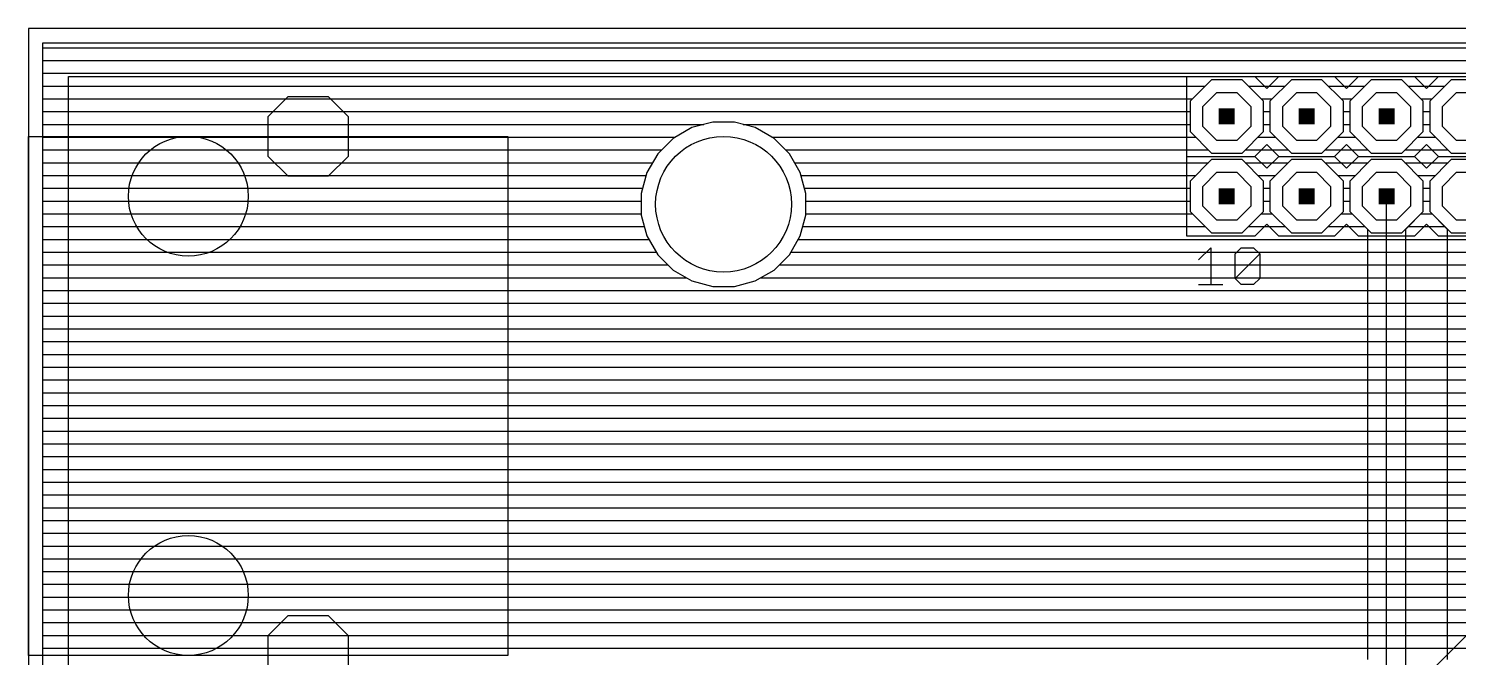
# Model space of a CAD drawing. Extents: x -0.64 to 6, y -0.15 to 7.8.
# Drawn here: x -0.19 to 1.6, y 7.012 to 7.8 of the extents above; entities that cross this region are included whole.
import ezdxf

# ---------------------------------------------------------------- set-up
doc = ezdxf.new("R2010")
doc.units = 0
for name, color, linetype in [('1', 22, 'CONTINUOUS'), ('16', 175, 'CONTINUOUS'), ('17', 82, 'CONTINUOUS'), ('20', 6, 'CONTINUOUS'), ('21', 253, 'CONTINUOUS'), ('49', 253, 'CONTINUOUS'), ('51', 253, 'CONTINUOUS')]:
    doc.layers.add(name, color=color, linetype=linetype)

# ---------------------------------------------------------------- blocks, each defined once
blk = doc.blocks.new('RECT')
blk.add_solid([(-0.5, -0.5), (0.5, -0.5), (-0.5, 0.5), (0.5, 0.5)])
blk = doc.blocks.new('OCTAGONP')
blk.add_lwpolyline([(-0.5, -0.207107), (-0.5, 0.207107), (-0.207107, 0.5), (0.207107, 0.5), (0.5, 0.207107), (0.5, -0.207107), (0.207107, -0.5), (-0.207107, -0.5)], close=True)

msp = doc.modelspace()

# ---------------------------------------------------------------- linework, layer by layer
at = {"layer": '1'}
for p, q in [((-0.172, -0.132), (-0.172, 7.782)), ((-0.172, 7.782), (5.732, 7.782)), ((-0.172, 7.776), (5.732, 7.776)), ((-0.172, 7.76), (5.732, 7.76)), ((-0.172, 7.744), (5.732, 7.744)), ((1.290946, 7.736), (1.264, 7.709054)), ((1.329054, 7.736), (1.290946, 7.736)), ((1.356, 7.709054), (1.329054, 7.736)), ((1.390946, 7.736), (1.364, 7.709054)), ((1.429054, 7.736), (1.390946, 7.736)), ((1.456, 7.709054), (1.429054, 7.736)), ((1.490946, 7.736), (1.464, 7.709054)), ((1.529054, 7.736), (1.490946, 7.736)), ((1.556, 7.709054), (1.529054, 7.736)), ((1.590946, 7.736), (1.564, 7.709054)), ((1.629054, 7.736), (1.590946, 7.736)), ((-0.172, 7.728), (1.282946, 7.728)), ((1.337054, 7.728), (1.382946, 7.728)), ((1.437054, 7.728), (1.482946, 7.728)), ((1.537054, 7.728), (1.582946, 7.728)), ((-0.172, 7.712), (1.266946, 7.712)), ((1.264, 7.709054), (1.264, 7.670946)), ((1.353054, 7.712), (1.366946, 7.712)), ((1.356, 7.670946), (1.356, 7.709054)), ((1.364, 7.709054), (1.364, 7.670946)), ((1.453054, 7.712), (1.466946, 7.712)), ((1.456, 7.670946), (1.456, 7.709054)), ((1.464, 7.709054), (1.464, 7.670946)), ((1.553054, 7.712), (1.566946, 7.712)), ((1.556, 7.670946), (1.556, 7.709054)), ((1.564, 7.709054), (1.564, 7.670946)), ((-0.172, 7.696), (1.264, 7.696)), ((-0.172, 7.68), (0.655244, 7.68)), ((0.66644, 7.683), (0.640243, 7.675981)), ((0.69356, 7.683), (0.66644, 7.683)), ((0.719757, 7.675981), (0.69356, 7.683)), ((0.704756, 7.68), (1.264, 7.68)), ((1.356, 7.696), (1.364, 7.696)), ((1.356, 7.68), (1.364, 7.68)), ((1.456, 7.696), (1.464, 7.696)), ((1.456, 7.68), (1.464, 7.68)), ((1.556, 7.696), (1.564, 7.696)), ((1.556, 7.68), (1.564, 7.68)), ((-0.172, 7.664), (0.619492, 7.664)), ((0.616757, 7.66242), (0.597579, 7.643243)), ((0.640243, 7.675981), (0.616757, 7.66242)), ((0.743243, 7.66242), (0.719757, 7.675981)), ((0.740508, 7.664), (1.270946, 7.664)), ((0.76242, 7.643243), (0.743243, 7.66242)), ((1.264, 7.670946), (1.290946, 7.644)), ((1.329054, 7.644), (1.356, 7.670946)), ((1.349054, 7.664), (1.370946, 7.664)), ((1.364, 7.670946), (1.390946, 7.644)), ((1.429054, 7.644), (1.456, 7.670946)), ((1.449054, 7.664), (1.470946, 7.664)), ((1.464, 7.670946), (1.490946, 7.644)), ((1.529054, 7.644), (1.556, 7.670946)), ((1.549054, 7.664), (1.570946, 7.664)), ((1.564, 7.670946), (1.590946, 7.644)), ((-0.172, 7.648), (0.602336, 7.648)), ((0.597579, 7.643243), (0.584019, 7.619757)), ((0.757664, 7.648), (1.286946, 7.648)), ((0.775981, 7.619757), (0.76242, 7.643243)), ((1.290946, 7.644), (1.329054, 7.644)), ((1.333054, 7.648), (1.386946, 7.648)), ((1.390946, 7.644), (1.429054, 7.644)), ((1.433054, 7.648), (1.486946, 7.648)), ((1.490946, 7.644), (1.529054, 7.644)), ((1.533054, 7.648), (1.586946, 7.648)), ((1.590946, 7.644), (1.629054, 7.644)), ((-0.172, 7.632), (0.591088, 7.632)), ((0.768912, 7.632), (1.286946, 7.632)), ((1.290946, 7.636), (1.264, 7.609054)), ((1.329054, 7.636), (1.290946, 7.636)), ((1.356, 7.609054), (1.329054, 7.636)), ((1.333054, 7.632), (1.386946, 7.632)), ((1.390946, 7.636), (1.364, 7.609054)), ((1.429054, 7.636), (1.390946, 7.636)), ((1.456, 7.609054), (1.429054, 7.636)), ((1.433054, 7.632), (1.486946, 7.632)), ((1.490946, 7.636), (1.464, 7.609054)), ((1.529054, 7.636), (1.490946, 7.636)), ((1.556, 7.609054), (1.529054, 7.636)), ((1.533054, 7.632), (1.586946, 7.632)), ((1.590946, 7.636), (1.564, 7.609054)), ((1.629054, 7.636), (1.590946, 7.636)), ((-0.172, 7.616), (0.583013, 7.616)), ((0.584019, 7.619757), (0.577, 7.59356)), ((0.783, 7.59356), (0.775981, 7.619757)), ((0.776987, 7.616), (1.270946, 7.616)), ((1.264, 7.609054), (1.264, 7.570946)), ((1.349054, 7.616), (1.370946, 7.616)), ((1.356, 7.570946), (1.356, 7.609054)), ((1.364, 7.609054), (1.364, 7.570946)), ((1.449054, 7.616), (1.470946, 7.616)), ((1.456, 7.570946), (1.456, 7.609054)), ((1.464, 7.609054), (1.464, 7.570946)), ((1.549054, 7.616), (1.570946, 7.616)), ((1.556, 7.570946), (1.556, 7.609054)), ((1.564, 7.609054), (1.564, 7.570946)), ((-0.172, 7.6), (0.578726, 7.6)), ((0.577, 7.59356), (0.577, 7.56644)), ((0.781274, 7.6), (1.264, 7.6)), ((0.783, 7.56644), (0.783, 7.59356)), ((1.356, 7.6), (1.364, 7.6)), ((1.456, 7.6), (1.464, 7.6)), ((1.556, 7.6), (1.564, 7.6)), ((-0.172, 7.584), (0.577, 7.584)), ((0.783, 7.584), (1.264, 7.584)), ((1.356, 7.584), (1.364, 7.584)), ((1.456, 7.584), (1.464, 7.584)), ((1.556, 7.584), (1.564, 7.584)), ((-0.172, 7.568), (0.577, 7.568)), ((0.577, 7.56644), (0.584019, 7.540243)), ((0.775981, 7.540243), (0.783, 7.56644)), ((0.783, 7.568), (1.266946, 7.568)), ((1.264, 7.570946), (1.290946, 7.544)), ((1.329054, 7.544), (1.356, 7.570946)), ((1.353054, 7.568), (1.366946, 7.568)), ((1.364, 7.570946), (1.390946, 7.544)), ((1.429054, 7.544), (1.456, 7.570946)), ((1.453054, 7.568), (1.466946, 7.568)), ((1.464, 7.570946), (1.490946, 7.544)), ((1.529054, 7.544), (1.556, 7.570946)), ((1.553054, 7.568), (1.566946, 7.568)), ((1.564, 7.570946), (1.590946, 7.544)), ((-0.172, 7.552), (0.580869, 7.552)), ((-0.172, 7.536), (0.586469, 7.536)), ((0.584019, 7.540243), (0.597579, 7.516757)), ((0.76242, 7.516757), (0.775981, 7.540243)), ((0.773531, 7.536), (1.936, 7.536)), ((0.779131, 7.552), (1.282946, 7.552)), ((1.290946, 7.544), (1.329054, 7.544)), ((1.337054, 7.552), (1.382946, 7.552)), ((1.390946, 7.544), (1.429054, 7.544)), ((1.437054, 7.552), (1.482946, 7.552)), ((1.490946, 7.544), (1.529054, 7.544)), ((1.537054, 7.552), (1.582946, 7.552)), ((1.590946, 7.544), (1.629054, 7.544)), ((-0.172, 7.52), (0.595707, 7.52)), ((0.764293, 7.52), (1.936, 7.52)), ((-0.172, 7.504), (0.610336, 7.504)), ((0.597579, 7.516757), (0.616757, 7.497579)), ((0.743243, 7.497579), (0.76242, 7.516757)), ((0.749664, 7.504), (1.936, 7.504)), ((-0.172, 7.488), (0.633349, 7.488)), ((0.616757, 7.497579), (0.640243, 7.484019)), ((0.640243, 7.484019), (0.66644, 7.477)), ((0.69356, 7.477), (0.719757, 7.484019)), ((0.719757, 7.484019), (0.743243, 7.497579)), ((0.726651, 7.488), (1.936, 7.488)), ((-0.172, 7.472), (1.936, 7.472)), ((0.66644, 7.477), (0.69356, 7.477)), ((-0.172, 7.456), (1.936, 7.456)), ((-0.172, 7.44), (1.936, 7.44)), ((-0.172, 7.424), (1.936, 7.424)), ((-0.172, 7.408), (1.936, 7.408)), ((-0.172, 7.392), (1.936, 7.392)), ((-0.172, 7.376), (1.936, 7.376)), ((-0.172, 7.36), (1.936, 7.36)), ((-0.172, 7.344), (1.936, 7.344)), ((-0.172, 7.328), (1.936, 7.328)), ((-0.172, 7.312), (1.936, 7.312)), ((-0.172, 7.296), (1.936, 7.296)), ((-0.172, 7.28), (1.936, 7.28)), ((-0.172, 7.264), (1.936, 7.264)), ((-0.172, 7.248), (1.936, 7.248)), ((-0.172, 7.232), (1.936, 7.232)), ((-0.172, 7.216), (1.936, 7.216)), ((-0.172, 7.2), (1.936, 7.2)), ((-0.172, 7.184), (1.936, 7.184)), ((-0.172, 7.168), (1.936, 7.168)), ((-0.172, 7.152), (1.936, 7.152)), ((-0.172, 7.136), (1.936, 7.136)), ((-0.172, 7.12), (1.936, 7.12)), ((-0.172, 7.104), (1.936, 7.104)), ((-0.172, 7.088), (1.936, 7.088)), ((-0.172, 7.072), (1.936, 7.072)), ((-0.172, 7.056), (1.936, 7.056)), ((-0.172, 7.04), (1.936, 7.04)), ((-0.172, 7.024), (1.936, 7.024))]:
    msp.add_line(p, q, dxfattribs=at)
at = {"layer": '16'}
for p, q in [((-0.172, -0.132), (-0.172, 7.782)), ((-0.172, 7.782), (5.732, 7.782)), ((-0.172, 7.776), (5.732, 7.776)), ((-0.172, 7.76), (5.732, 7.76)), ((-0.172, 7.744), (5.732, 7.744)), ((1.290946, 7.736), (1.264, 7.709054)), ((1.329054, 7.736), (1.290946, 7.736)), ((1.356, 7.709054), (1.329054, 7.736)), ((1.390946, 7.736), (1.364, 7.709054)), ((1.429054, 7.736), (1.390946, 7.736)), ((1.456, 7.709054), (1.429054, 7.736)), ((1.490946, 7.736), (1.464, 7.709054)), ((1.529054, 7.736), (1.490946, 7.736)), ((1.556, 7.709054), (1.529054, 7.736)), ((1.590946, 7.736), (1.564, 7.709054)), ((1.629054, 7.736), (1.590946, 7.736)), ((-0.172, 7.728), (1.282946, 7.728)), ((1.337054, 7.728), (1.382946, 7.728)), ((1.437054, 7.728), (1.482946, 7.728)), ((1.537054, 7.728), (1.582946, 7.728)), ((-0.172, 7.712), (1.266946, 7.712)), ((1.264, 7.709054), (1.264, 7.670946)), ((1.353054, 7.712), (1.366946, 7.712)), ((1.356, 7.670946), (1.356, 7.709054)), ((1.364, 7.709054), (1.364, 7.670946)), ((1.453054, 7.712), (1.466946, 7.712)), ((1.456, 7.670946), (1.456, 7.709054)), ((1.464, 7.709054), (1.464, 7.670946)), ((1.553054, 7.712), (1.566946, 7.712)), ((1.556, 7.670946), (1.556, 7.709054)), ((1.564, 7.709054), (1.564, 7.670946)), ((-0.172, 7.696), (1.264, 7.696)), ((-0.172, 7.68), (0.655244, 7.68)), ((0.66644, 7.683), (0.640243, 7.675981)), ((0.69356, 7.683), (0.66644, 7.683)), ((0.719757, 7.675981), (0.69356, 7.683)), ((0.704756, 7.68), (1.264, 7.68)), ((1.356, 7.696), (1.364, 7.696)), ((1.356, 7.68), (1.364, 7.68)), ((1.456, 7.696), (1.464, 7.696)), ((1.456, 7.68), (1.464, 7.68)), ((1.556, 7.696), (1.564, 7.696)), ((1.556, 7.68), (1.564, 7.68)), ((-0.172, 7.664), (0.619492, 7.664)), ((0.616757, 7.66242), (0.597579, 7.643243)), ((0.640243, 7.675981), (0.616757, 7.66242)), ((0.743243, 7.66242), (0.719757, 7.675981)), ((0.740508, 7.664), (1.270946, 7.664)), ((0.76242, 7.643243), (0.743243, 7.66242)), ((1.264, 7.670946), (1.290946, 7.644)), ((1.329054, 7.644), (1.356, 7.670946)), ((1.349054, 7.664), (1.370946, 7.664)), ((1.364, 7.670946), (1.390946, 7.644)), ((1.429054, 7.644), (1.456, 7.670946)), ((1.449054, 7.664), (1.470946, 7.664)), ((1.464, 7.670946), (1.490946, 7.644)), ((1.529054, 7.644), (1.556, 7.670946)), ((1.549054, 7.664), (1.570946, 7.664)), ((1.564, 7.670946), (1.590946, 7.644)), ((-0.172, 7.648), (0.602336, 7.648)), ((0.597579, 7.643243), (0.584019, 7.619757)), ((0.757664, 7.648), (1.286946, 7.648)), ((0.775981, 7.619757), (0.76242, 7.643243)), ((1.290946, 7.644), (1.329054, 7.644)), ((1.333054, 7.648), (1.386946, 7.648)), ((1.390946, 7.644), (1.429054, 7.644)), ((1.433054, 7.648), (1.486946, 7.648)), ((1.490946, 7.644), (1.529054, 7.644)), ((1.533054, 7.648), (1.586946, 7.648)), ((1.590946, 7.644), (1.629054, 7.644)), ((-0.172, 7.632), (0.591088, 7.632)), ((0.768912, 7.632), (1.286946, 7.632)), ((1.290946, 7.636), (1.264, 7.609054)), ((1.329054, 7.636), (1.290946, 7.636)), ((1.356, 7.609054), (1.329054, 7.636)), ((1.333054, 7.632), (1.386946, 7.632)), ((1.390946, 7.636), (1.364, 7.609054)), ((1.429054, 7.636), (1.390946, 7.636)), ((1.456, 7.609054), (1.429054, 7.636)), ((1.433054, 7.632), (1.486946, 7.632)), ((1.490946, 7.636), (1.464, 7.609054)), ((1.529054, 7.636), (1.490946, 7.636)), ((1.556, 7.609054), (1.529054, 7.636)), ((1.533054, 7.632), (1.586946, 7.632)), ((1.590946, 7.636), (1.564, 7.609054)), ((1.629054, 7.636), (1.590946, 7.636)), ((-0.172, 7.616), (0.583013, 7.616)), ((0.584019, 7.619757), (0.577, 7.59356)), ((0.783, 7.59356), (0.775981, 7.619757)), ((0.776987, 7.616), (1.270946, 7.616)), ((1.264, 7.609054), (1.264, 7.570946)), ((1.349054, 7.616), (1.370946, 7.616)), ((1.356, 7.570946), (1.356, 7.609054)), ((1.364, 7.609054), (1.364, 7.570946)), ((1.449054, 7.616), (1.470946, 7.616)), ((1.456, 7.570946), (1.456, 7.609054)), ((1.464, 7.609054), (1.464, 7.570946)), ((1.549054, 7.616), (1.570946, 7.616)), ((1.556, 7.570946), (1.556, 7.609054)), ((1.564, 7.609054), (1.564, 7.570946)), ((-0.172, 7.6), (0.578726, 7.6)), ((0.577, 7.59356), (0.577, 7.56644)), ((0.781274, 7.6), (1.264, 7.6)), ((0.783, 7.56644), (0.783, 7.59356)), ((1.356, 7.6), (1.364, 7.6)), ((1.456, 7.6), (1.464, 7.6)), ((1.51, 7), (1.51, 7.59)), ((1.556, 7.6), (1.564, 7.6)), ((-0.172, 7.584), (0.577, 7.584)), ((0.783, 7.584), (1.264, 7.584)), ((1.356, 7.584), (1.364, 7.584)), ((1.456, 7.584), (1.464, 7.584)), ((1.556, 7.584), (1.564, 7.584)), ((-0.172, 7.568), (0.577, 7.568)), ((0.577, 7.56644), (0.584019, 7.540243)), ((0.775981, 7.540243), (0.783, 7.56644)), ((0.783, 7.568), (1.266946, 7.568)), ((1.264, 7.570946), (1.290946, 7.544)), ((1.329054, 7.544), (1.356, 7.570946)), ((1.353054, 7.568), (1.366946, 7.568)), ((1.364, 7.570946), (1.390946, 7.544)), ((1.429054, 7.544), (1.456, 7.570946)), ((1.453054, 7.568), (1.466946, 7.568)), ((1.464, 7.570946), (1.486, 7.548946)), ((1.534, 7.548946), (1.556, 7.570946)), ((1.553054, 7.568), (1.566946, 7.568)), ((1.564, 7.570946), (1.586, 7.548946)), ((-0.172, 7.552), (0.580869, 7.552)), ((-0.172, 7.536), (0.586469, 7.536)), ((0.584019, 7.540243), (0.597579, 7.516757)), ((0.76242, 7.516757), (0.775981, 7.540243)), ((0.773531, 7.536), (1.486, 7.536)), ((0.779131, 7.552), (1.282946, 7.552)), ((1.290946, 7.544), (1.329054, 7.544)), ((1.337054, 7.552), (1.382946, 7.552)), ((1.390946, 7.544), (1.429054, 7.544)), ((1.437054, 7.552), (1.482946, 7.552)), ((1.486, 7.548946), (1.486, 7.009941)), ((1.534, 6.995226), (1.534, 7.548946)), ((1.534, 7.536), (1.586, 7.536)), ((1.537054, 7.552), (1.582946, 7.552)), ((1.586, 7.548946), (1.586, 7.009941)), ((-0.172, 7.52), (0.595707, 7.52)), ((0.764293, 7.52), (1.486, 7.52)), ((1.534, 7.52), (1.586, 7.52)), ((-0.172, 7.504), (0.610336, 7.504)), ((0.597579, 7.516757), (0.616757, 7.497579)), ((0.743243, 7.497579), (0.76242, 7.516757)), ((0.749664, 7.504), (1.486, 7.504)), ((1.534, 7.504), (1.586, 7.504)), ((-0.172, 7.488), (0.633349, 7.488)), ((0.616757, 7.497579), (0.640243, 7.484019)), ((0.640243, 7.484019), (0.66644, 7.477)), ((0.69356, 7.477), (0.719757, 7.484019)), ((0.719757, 7.484019), (0.743243, 7.497579)), ((0.726651, 7.488), (1.486, 7.488)), ((1.534, 7.488), (1.586, 7.488)), ((-0.172, 7.472), (1.486, 7.472)), ((0.66644, 7.477), (0.69356, 7.477)), ((1.534, 7.472), (1.586, 7.472)), ((-0.172, 7.456), (1.486, 7.456)), ((1.534, 7.456), (1.586, 7.456)), ((-0.172, 7.44), (1.486, 7.44)), ((1.534, 7.44), (1.586, 7.44)), ((-0.172, 7.424), (1.486, 7.424)), ((1.534, 7.424), (1.586, 7.424)), ((-0.172, 7.408), (1.486, 7.408)), ((1.534, 7.408), (1.586, 7.408)), ((-0.172, 7.392), (1.486, 7.392)), ((-0.172, 7.376), (1.486, 7.376)), ((1.534, 7.392), (1.586, 7.392)), ((1.534, 7.376), (1.586, 7.376)), ((-0.172, 7.36), (1.486, 7.36)), ((1.534, 7.36), (1.586, 7.36)), ((-0.172, 7.344), (1.486, 7.344)), ((1.534, 7.344), (1.586, 7.344)), ((-0.172, 7.328), (1.486, 7.328)), ((1.534, 7.328), (1.586, 7.328)), ((-0.172, 7.312), (1.486, 7.312)), ((1.534, 7.312), (1.586, 7.312)), ((-0.172, 7.296), (1.486, 7.296)), ((1.534, 7.296), (1.586, 7.296)), ((-0.172, 7.28), (1.486, 7.28)), ((1.534, 7.28), (1.586, 7.28)), ((-0.172, 7.264), (1.486, 7.264)), ((1.534, 7.264), (1.586, 7.264)), ((-0.172, 7.248), (1.486, 7.248)), ((-0.172, 7.232), (1.486, 7.232)), ((1.534, 7.248), (1.586, 7.248)), ((1.534, 7.232), (1.586, 7.232)), ((-0.172, 7.216), (1.486, 7.216)), ((1.534, 7.216), (1.586, 7.216)), ((-0.172, 7.2), (1.486, 7.2)), ((1.534, 7.2), (1.586, 7.2)), ((-0.172, 7.184), (1.486, 7.184)), ((1.534, 7.184), (1.586, 7.184)), ((-0.172, 7.168), (1.486, 7.168)), ((1.534, 7.168), (1.586, 7.168)), ((-0.172, 7.152), (1.486, 7.152)), ((1.534, 7.152), (1.586, 7.152)), ((-0.172, 7.136), (1.486, 7.136)), ((1.534, 7.136), (1.586, 7.136)), ((-0.172, 7.12), (1.486, 7.12)), ((1.534, 7.12), (1.586, 7.12)), ((-0.172, 7.104), (1.486, 7.104)), ((1.534, 7.104), (1.586, 7.104)), ((-0.172, 7.088), (1.486, 7.088)), ((-0.172, 7.072), (1.486, 7.072)), ((1.534, 7.088), (1.586, 7.088)), ((1.534, 7.072), (1.586, 7.072)), ((-0.172, 7.056), (1.486, 7.056)), ((1.534, 7.056), (1.586, 7.056)), ((-0.172, 7.04), (1.486, 7.04)), ((1.534, 7.04), (1.586, 7.04)), ((-0.172, 7.024), (1.486, 7.024)), ((1.534, 7.024), (1.586, 7.024))]:
    msp.add_line(p, q, dxfattribs=at)
at = {"layer": '20'}
for p, q in [((5.75, 7.8), (-0.19, 7.8)), ((-0.19, 7.8), (-0.19, -0.15))]:
    msp.add_line(p, q, dxfattribs=at)
msp.add_circle((0.68, 7.58), 0.085, dxfattribs=at)
at = {"layer": '21'}
for p, q in [((1.2745, 7.510193), (1.289846, 7.525539)), ((1.289846, 7.525539), (1.289846, 7.4795)), ((1.320539, 7.517866), (1.328212, 7.525539)), ((1.320539, 7.487173), (1.320539, 7.517866)), ((1.320539, 7.487173), (1.351232, 7.517866)), ((1.328212, 7.525539), (1.343559, 7.525539)), ((1.343559, 7.525539), (1.351232, 7.517866)), ((1.351232, 7.517866), (1.351232, 7.487173)), ((1.328212, 7.4795), (1.320539, 7.487173)), ((1.351232, 7.487173), (1.343559, 7.4795)), ((1.2745, 7.4795), (1.305193, 7.4795)), ((1.343559, 7.4795), (1.328212, 7.4795))]:
    msp.add_line(p, q, dxfattribs=at)
at = {"layer": '49'}
for p, q in [((-0.14, 6.64), (-0.14, 7.74)), ((-0.14, 7.74), (4.675, 7.74)), ((0.11, 7.69), (0.135, 7.715)), ((0.135, 7.715), (0.185, 7.715)), ((0.185, 7.715), (0.21, 7.69)), ((0.11, 7.64), (0.11, 7.69)), ((0.21, 7.69), (0.21, 7.64)), ((-0.19, 7.015), (-0.19, 7.665)), ((-0.19, 7.665), (0.41, 7.665)), ((0.41, 7.665), (0.41, 7.015)), ((0.135, 7.615), (0.11, 7.64)), ((0.21, 7.64), (0.185, 7.615)), ((0.185, 7.615), (0.135, 7.615)), ((1.375, 6.805), (1.745, 7.175)), ((0.11, 7.04), (0.135, 7.065)), ((0.135, 7.065), (0.185, 7.065)), ((0.185, 7.065), (0.21, 7.04)), ((0.11, 6.99), (0.11, 7.04)), ((0.21, 7.04), (0.21, 6.99)), ((0.41, 7.015), (-0.19, 7.015))]:
    msp.add_line(p, q, dxfattribs=at)
for centre in [(0.01, 7.59), (0.01, 7.09)]:
    msp.add_circle(centre, 0.075, dxfattribs=at)
at = {"layer": '51'}
for p, q in [((1.26, 7.64), (1.26, 7.74)), ((1.26, 7.74), (1.345, 7.74)), ((1.345, 7.74), (1.36, 7.725)), ((1.36, 7.725), (1.375, 7.74)), ((1.375, 7.74), (1.445, 7.74)), ((1.445, 7.74), (1.46, 7.725)), ((1.46, 7.725), (1.475, 7.74)), ((1.475, 7.74), (1.545, 7.74)), ((1.545, 7.74), (1.56, 7.725)), ((1.56, 7.725), (1.575, 7.74)), ((1.575, 7.74), (1.645, 7.74)), ((1.345, 7.64), (1.36, 7.655)), ((1.36, 7.655), (1.375, 7.64)), ((1.445, 7.64), (1.46, 7.655)), ((1.46, 7.655), (1.475, 7.64)), ((1.545, 7.64), (1.56, 7.655)), ((1.56, 7.655), (1.575, 7.64)), ((1.26, 7.54), (1.26, 7.64)), ((1.26, 7.64), (1.345, 7.64)), ((1.345, 7.64), (1.36, 7.625)), ((1.36, 7.625), (1.375, 7.64)), ((1.375, 7.64), (1.445, 7.64)), ((1.445, 7.64), (1.46, 7.625)), ((1.46, 7.625), (1.475, 7.64)), ((1.475, 7.64), (1.545, 7.64)), ((1.545, 7.64), (1.56, 7.625)), ((1.56, 7.625), (1.575, 7.64)), ((1.575, 7.64), (1.645, 7.64)), ((1.36, 7.555), (1.345, 7.54)), ((1.375, 7.54), (1.36, 7.555)), ((1.46, 7.555), (1.445, 7.54)), ((1.475, 7.54), (1.46, 7.555)), ((1.56, 7.555), (1.545, 7.54)), ((1.575, 7.54), (1.56, 7.555)), ((1.345, 7.54), (1.26, 7.54)), ((1.445, 7.54), (1.375, 7.54)), ((1.545, 7.54), (1.475, 7.54)), ((1.645, 7.54), (1.575, 7.54))]:
    msp.add_line(p, q, dxfattribs=at)

# ---------------------------------------------------------------- block references
at = {"layer": '17', "xscale": 0.06, "yscale": 0.06}
for p in [(1.31, 7.69), (1.31, 7.69), (1.41, 7.69), (1.41, 7.69), (1.51, 7.69), (1.51, 7.69), (1.61, 7.69), (1.61, 7.69), (1.31, 7.59), (1.31, 7.59), (1.41, 7.59), (1.41, 7.59), (1.51, 7.59), (1.51, 7.59), (1.61, 7.59), (1.61, 7.59)]:
    msp.add_blockref('OCTAGONP', p, dxfattribs=at)
at = {"layer": '51', "xscale": 0.02, "yscale": 0.02}
for p in [(1.31, 7.69), (1.41, 7.69), (1.51, 7.69), (1.31, 7.59), (1.41, 7.59), (1.51, 7.59)]:
    msp.add_blockref('RECT', p, dxfattribs=at)

doc.saveas('drawing.dxf')
